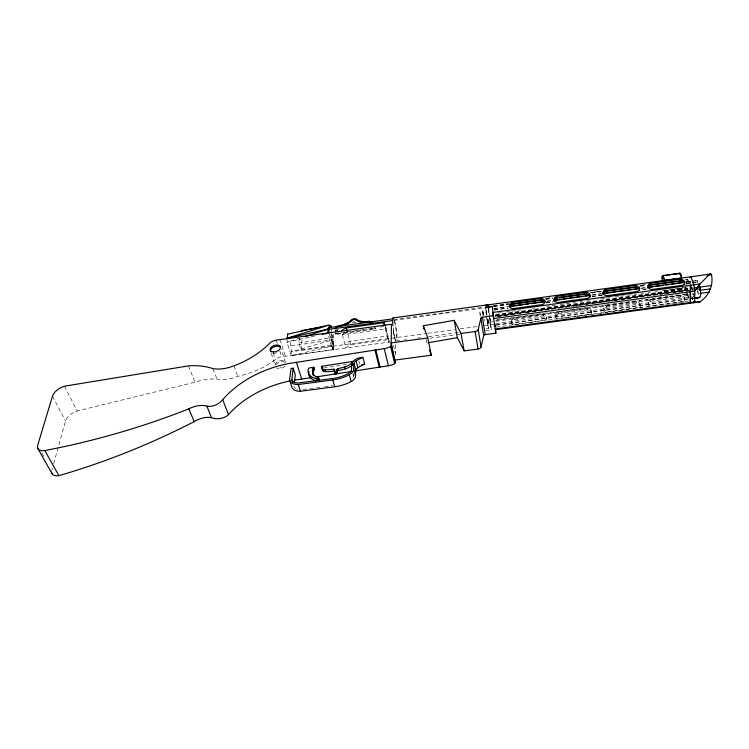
<?xml version="1.0" encoding="UTF-8"?>
<svg xmlns="http://www.w3.org/2000/svg" width="749" height="749" viewBox="0 0 749 749"><rect width="100%" height="100%" fill="white"/><g stroke="black" fill="none" stroke-linecap="round" stroke-linejoin="round"><path stroke-width="0.56" stroke-dasharray="3.75 2.81" d="M668.951 296.295L687.442 293.777L687.442 294.291L495.651 320.46M690.101 288.627L690.035 280.95M690.222 286.53L690.559 291.501M690.222 285.397L690.241 280.838M693.462 293.477L693.34 296.829L692.02 293.046M697.104 282.794L697.263 280.388L698.208 282.457M395.275 354.96L395.397 343.604M486.11 305.92L486.167 307.259L485.961 305.161M287.064 338.286L286.998 342.256L291.277 355.719L333.782 349.624L332.846 337.593A12.677 1.489 79.4 0 0 331.985 333.352M385.81 326.929L389.405 342.087A1.002 0.618 -13.3 0 1 388.431 341.581L387.991 339.69L350.822 344.737A10.317 6.395 -14.9 0 0 345.926 347.976L341.581 332.069M299.282 337.453L298.926 343.005L301.135 350.139L333.071 345.017L333.38 333.539A1.61 0.974 -15.6 0 0 333.296 333.314M331.142 334.382L331.049 337.836L298.926 343.005M331.17 333.305L331.255 330.084M345.373 332.125L334.962 333.558L335.224 334.513L375.708 328.942L375.642 327.744M374.575 327.257L374.809 328.483L374.566 327.528M353.444 373.339A84.955 54.611 -11.4 0 0 353.388 376.148L353.378 376.56A6.488 4.138 -15.6 0 1 353.182 377.346M301.135 350.139L302.09 338.913A3.165 1.891 -16.7 0 0 303.757 337.977M373.667 328.642L336.179 333.801L336.582 333.324M336.179 333.801L335.374 329.569M335.224 334.513L335.318 333.324M331.517 333.951A11.001 1.957 82.1 0 1 332.781 346.216L332.481 349.802L327.725 333.033M51.756 470.456L52.383 468.209M53.638 463.715L65.547 420.994A13.285 7.64 -25.4 0 1 77.213 410.995L195.049 382.168A48.245 26.646 -30.1 0 1 217.004 379.106A26.636 15.879 -19.6 0 0 237.808 376.326A60.594 34.248 -13.6 0 0 275.473 359.511A8.155 4.981 -17.9 0 1 281.661 356.683L389.405 342.087M331.994 349.952L333.651 345.692L291.342 351.758L291.277 355.719L333.651 345.692M687.039 278.787L686.861 284.302M485.595 330.693L491.381 329.906L491.419 328.895M486.11 328.764L488.488 328.39L487.487 318.943M352.114 322.51L352.882 322.061M352.957 322.033L354.857 321.733M300.237 338.042L286.998 342.256L309.721 337.172M353.781 322.913L354.305 322.744A3.445 2.078 -14.6 0 1 355.915 322.576M480.24 316.321L479.903 312.586L482.993 312.155L483.245 313.325M479.903 312.586L480.399 314.833M483.133 314.524C479.894 310.423 487.693 308.157 486.569 313.11M310.863 336.919L314.271 336.161M323.549 368.021L346.59 364.445M291.146 345.944L333.183 339.7L291.342 351.758L290.172 340.364M493.413 305.601L495.791 305.274M500.341 304.637L505.06 303.991M506.118 303.841L508.534 303.504M547.697 298.083L550.262 297.728M594.313 291.633L600.108 290.827M641.837 285.051L645.31 284.564M393.291 319.729L484.472 307.109M493.488 306.098L508.496 304.028M545.441 298.917L552.369 297.952M590.465 292.681L602.009 291.08M640.114 285.809L645.881 285.013M685.138 279.583L687.451 279.265L688.93 283.525M485.942 307.287L488.245 306.968M493.6 306.21L508.637 304.131M545.637 299.01L552.584 298.046M590.746 292.765L601.147 291.324M640.47 285.884L646.256 285.088M393.983 320.357L486.513 307.558M493.638 306.594L507.522 304.674M545.712 299.394L552.65 298.439M591.991 292.99L601.241 291.717M640.582 286.268L646.368 285.472M335.112 329.963L338.529 329.485M493.816 308.485L507.71 306.566M547.013 301.135L552.828 300.34M592.085 294.909L601.419 293.627M640.76 288.196L646.546 287.401M685.71 281.989L697.45 280.369M335.28 330.515L337.537 330.206M493.9 308.747L507.756 306.837M547.013 301.416L552.79 300.621M592.047 295.2L601.278 293.926M641.696 288.346L646.312 287.71M686.73 282.13L693.658 281.175M694.81 281.015L697.122 280.697M494.022 309.964L507.878 308.054M545.955 302.802L552.884 301.847M592.103 296.445L602.514 295.003M646.378 288.955L641.715 289.601L646.293 289.067M686.711 283.394L691.383 282.757L691.252 290.425L693.293 290.144M692.413 282.616L697.553 281.905L686.664 283.497M494.05 310.049L507.897 308.148M545.955 302.896L552.874 301.941M592.085 296.538L602.468 295.106M380.22 327.023L384.771 326.395L388.441 341.666M346.534 331.966L352.32 331.17M353.481 331.011L359.267 330.215M360.419 330.056L363.892 329.579M368.527 328.933L373.152 328.296M497.748 313.148L501.231 312.67M505.856 312.033L510.49 311.397M511.651 311.238L517.447 310.442M518.608 310.283L520.92 309.964M532.502 308.373L534.823 308.054M546.405 306.463L551.039 305.826M552.2 305.667L555.674 305.189M560.308 304.553L564.943 303.916M566.094 303.757L571.89 302.961M573.051 302.802L575.363 302.484M579.998 301.847L582.319 301.529M586.954 300.892L589.266 300.574M600.848 298.982L605.482 298.345M606.643 298.186L610.117 297.709M614.751 297.072L619.386 296.435M620.546 296.276L626.333 295.481M627.493 295.321L633.289 294.526M634.45 294.366L636.762 294.048M641.397 293.411L643.709 293.093M648.344 292.456L650.666 292.138M655.3 291.501L657.613 291.183M662.247 290.546L664.56 290.228M669.194 289.591L673.828 288.955M674.989 288.796L680.785 288M681.936 287.841L687.732 287.045M681.59 288.299L664.4 290.659A7.518 1.058 82.8 0 1 664.017 290.106M664.035 290.378A7.827 1.105 82.8 0 0 664.382 290.949L681.656 288.711M664.382 290.949L681.656 288.608M495.632 314.636L692.797 287.579M495.716 315.142L692.376 288.15M690.054 286.193L690.466 288.608L692.376 288.29M495.782 315.498L693.377 288.402M495.033 315.741L686.861 289.844L495.07 316.134M494.714 316.378L693.48 289.142M497.411 316.434L523.954 312.801M525.105 312.642L530.882 311.856M532.033 311.696L612.813 300.63M613.965 300.471L619.732 299.684M620.893 299.525L692.441 289.723M498.207 316.434L503.974 315.638M505.135 315.488L517.821 313.747M518.973 313.588L521.276 313.269M525.892 312.642L531.659 311.856M532.811 311.696L537.426 311.06M538.578 310.901L558.183 308.223M559.334 308.064L572.021 306.322M573.172 306.163L592.777 303.476M593.929 303.326L606.615 301.585M607.767 301.426L610.079 301.107M614.695 300.48L620.453 299.694M621.614 299.534L626.22 298.898M627.381 298.739L693.115 289.741M575.887 306.219L578.2 305.901M664.719 294.057L667.022 293.739M678.566 292.157L680.869 291.848M496.727 319.814L502.513 319.027M503.665 318.868L509.442 318.082M510.603 317.922L516.379 317.127M517.54 316.977L605.379 304.974M606.531 304.824L667.79 296.454M546.62 316.846A5.823 3.576 -6.9 0 1 544.223 320.31L514.647 324.317A5.786 3.567 -7.9 0 1 513.861 318.185L543.222 314.177A5.823 3.576 -6.9 0 1 546.62 316.846L546.789 318.465M557.93 312.174L587.628 308.12A5.898 3.595 -5.2 0 1 591.223 310.779A5.898 3.595 -5.2 0 1 588.967 314.243L559.044 318.297A5.861 3.586 -6.1 0 1 557.93 312.174L558.099 313.803A5.852 3.586 -6.1 0 0 557.518 319.346M606.166 305.592L636.238 301.491A5.992 3.605 -3.4 0 1 640.049 304.141A5.992 3.605 -3.4 0 1 637.942 307.596L607.636 311.706A5.945 3.605 -4.2 0 1 606.166 305.592L606.269 307.24A5.936 3.605 -4.2 0 0 605.988 312.773M650.301 299.572L680.719 295.424A6.095 3.614 -1.8 0 1 684.726 298.055A6.095 3.614 -1.8 0 1 682.751 301.519L652.098 305.676A6.039 3.605 -2.7 0 1 650.301 299.572L650.347 301.238A6.029 3.614 -2.6 0 0 649.589 306.341M686.973 291.988L687.404 294.582L689.202 294.329M489.556 322.126L691.121 294.619M692.254 294.46L695.662 294.001M512.597 324.916A5.777 3.576 -7.9 0 1 514.076 319.795L543.409 315.806A5.814 3.586 -6.9 0 1 546.311 320.347M558.099 313.803L587.759 309.758A5.898 3.595 -5.1 0 1 590.952 314.29M606.269 307.24L636.304 303.148A5.992 3.605 -3.3 0 1 639.356 308.251M650.347 301.238L680.719 297.1A6.086 3.614 -1.8 0 1 684.52 301.604M495.81 323.615L691.14 297.035M332.781 346.216L426.593 333.455M427.754 333.296L454.39 329.672M460.176 328.886L477.553 326.527M484.5 325.581L493.769 324.317M495.969 324.935L694.154 298.008M496.025 325.188L694.014 298.289M496.231 327.116L689.455 300.911M399.666 340.486L396.212 340.954A10.786 1.255 82.2 0 1 393.206 326.442M404.282 339.859L406.585 339.55M418.111 337.986L420.414 337.677M428.484 336.582L458.454 332.519M515.949 324.841L518.271 324.532M529.843 322.959L532.324 322.66M564.568 318.259L566.89 317.941M577.301 316.527L579.857 316.218M584.248 315.591L586.823 315.273M591.195 314.646L593.779 314.327M598.142 313.709L603.928 312.923M605.089 312.764L607.692 312.445M612.036 311.818L614.648 311.5M618.974 310.882L621.604 310.554M625.921 309.936L628.561 309.618M632.868 309L635.18 308.682M639.815 308.054L642.473 307.727M646.761 307.118L649.074 306.8M653.708 306.172L656.386 305.845M660.655 305.236L663.352 304.899M667.593 304.291L669.915 303.982M674.54 303.354L677.265 303.017M681.487 302.409L683.8 302.09M430.01 338.211L455.486 334.766M456.647 334.606L460.12 334.138M303.073 389.461L308.738 388.722M309.871 388.572L315.535 387.832M316.668 387.682L320.066 387.233M324.598 386.643L332.528 385.604M337.63 330.281L337.687 330.281A1.367 0.824 -15.3 0 0 336.891 330.449M42.169 453.426L43.863 456.431M52.467 396.193L65.547 420.994M64.48 386.194L77.213 410.995M188.467 365.877L195.049 382.168M212.959 368.62L217.004 379.106M233.931 365.793L237.808 376.326M697.488 290.312L698.499 293.149M697.366 291.211L698.489 294.366M687.797 279.33L690.091 285.893M691.758 296.286L692.9 299.581M691.992 297.4L692.675 299.394M691.973 297.699L692.675 299.731M687.442 293.777L688.911 298.065M687.404 294.582L688.911 298.973M686.58 295.237L685.672 286.923L685.681 289.086M271.25 353.434L275.267 365.465A5.318 3.258 -18 0 1 279.489 360.784A5.318 3.258 -18 0 1 285.435 362.347L281.165 349.203M273.282 352.901L275.473 359.511M276.259 340.13L277.336 343.445M279.854 351.169L281.661 356.683M280.004 339.615L285.35 356.187M293.898 386.278L294.039 386.709A8.988 5.674 -17.5 0 0 295.612 388.562M664.466 291.071L664.747 291.96L664.709 289.816M329.363 333.97L333.782 349.624M331.049 337.602L333.071 345.017M352.863 374.2L353.397 376.148M350.822 344.737L347.293 331.554A10.42 6.357 -14.9 0 0 346.31 331.976M358.902 360.999L359.679 363.92M482.815 310.769L483.423 314.421M488.414 328.455L486.944 318.774M375.464 327.978L375.708 328.942M491.194 329.129L491.381 329.906M485.624 306.95L486.822 314.777M388.459 339.971L385.304 326.62L385.267 328.277A1.011 0.618 -13.4 0 0 386.25 328.774L342.33 334.803A10.42 6.357 -14.9 0 1 345.383 332.453M393.431 344.952L395.294 352.919M393.319 332.191L395.425 341.272M486.204 306.069L486.363 306.781L486.241 305.948M426.153 339.54L426.864 342.976M690.241 286.773L690.765 290.369L690.466 288.608M483.348 313.559L483.629 315.76M487.215 320.656L487.974 325.075L487.346 318.55M489.537 313.419L489.827 315.516M489.958 321.312L489.415 316.996M511.389 321.63L511.604 323.24M513.861 318.185L514.076 319.795M489.219 315.825L489.659 319.168M486.532 316.424L486.916 319.28M487.917 318.69L488.601 324.383L488.02 319.317M490.267 318.784L490.539 320.89M490.192 318.568L490.539 321.284M486.419 315.498L485.539 306.968M690.016 288.496L690.344 290.593M687.039 291.923L686.627 279.059M484.051 318.831L484.35 320.862M486.447 314.936L486.007 310.339M482.983 313.681L483.18 315.385M543.222 314.177L543.409 315.806M555.589 315.619L555.749 317.248M483.021 313.391L482.946 312.174M587.628 308.12L587.759 309.758M591.223 310.769L591.392 313.045M603.909 308.41L604.012 310.058M636.238 301.491L636.304 303.148M640.133 304.759L640.189 306.416M648.138 302.39L648.185 304.057M680.719 295.424L680.719 297.1M684.839 298.673L684.839 300.358M686.861 285.416L686.861 289.844M284.957 366.205A5.318 3.258 -18 0 1 276.765 368.002M275.913 364.857A5.318 3.258 -18 0 1 284.695 362.17M281.221 367.057A5.318 3.258 -18 0 1 279.873 367.356M276.531 352.807A5.383 3.23 -17.9 0 1 272.627 353.004M297.568 389.433A8.988 5.674 -17.5 0 1 296.847 389.199M353.013 377.73A6.488 4.138 -15.6 0 1 352.798 378.114M359.342 365.184A21.056 13.501 -14.6 0 1 359.632 365.035M388.544 338.482A1.002 0.618 -13.3 0 1 387.57 337.986L387.139 336.086L349.867 341.169A10.346 6.385 -14.9 0 0 344.952 344.409M395.406 340.495A12.621 1.461 82.2 0 1 393.253 328.989M394.423 320.263A12.621 1.461 82.2 0 1 397.129 339.952M394.498 321.714A10.786 1.255 82.2 0 1 396.464 332.799A10.786 1.255 82.2 0 1 396.53 340.851M681.178 288.028A7.846 1.236 82.9 0 0 681.553 288.59L681.955 289.601L682.142 288.15A7.846 1.236 82.9 0 0 682.311 287.167"/><path stroke-width="1.12" d="M690.297 302.559L690.325 291.717L690.288 302.53L689.361 303.373L689.876 303.354M355.298 370.877L388.413 365.765A12.621 7.967 -13.5 0 0 394.686 363.668A4.99 3.174 -13.5 0 0 395.2 362.179L391.184 342.911L427.763 337.958L423.297 325.74L454.194 320.357L461.038 333.445L464.146 350.869L478.04 349.025A3.268 2.069 -9.5 0 0 481.073 346.946L483.657 335.655L480.849 318.231A1.704 1.039 -9.4 0 1 482.422 317.183L493.235 315.694L492.271 306.407L488.245 306.968L488.039 304.88M694.978 298.139C703.732 300.283 700.137 289.217 698.957 284.545M395.2 362.179L391.156 345.036L391.474 324.251L276.259 340.13A8.267 4.943 -17.8 0 0 269.986 342.967A61.212 36.186 -26.1 0 1 233.931 365.793A26.861 15.804 -19.5 0 1 212.959 368.62A49.153 32.816 -10.9 0 0 188.467 365.877L64.48 386.194A13.566 7.546 -24.9 0 0 52.467 396.193L37.656 445.412A9.924 5.711 -26.8 0 0 44.828 450.524L58.871 475.652A368.283 175.5 -24.8 0 0 194.216 421.603A19.296 11.404 -30 0 1 211.518 417.708A11.825 7.424 -8.5 0 0 228.501 414.674A82.474 54.293 -17 0 1 289.741 380.988M699.95 301.922L495.435 329.682L495.267 328.951L694.697 301.941L699.95 301.922C709.05 295.583 713.507 285.715 711.55 274.733L710.904 273.984L709.584 274.162L700.137 283.927L694.763 291.118L694.697 301.941L693.733 302.765M331.348 326.751L331.32 327.931L331.376 326.377A1.62 0.974 -15.5 0 0 329.813 325.749M313.288 374.79A17.115 10.767 -16.2 0 1 313.897 370.109C315.235 369.688 314.215 366.186 313.166 367.703A17.143 10.748 -16.2 0 0 312.642 372.787A12.761 8.005 -16.3 0 0 317.819 377.309L318.615 377.824A1.432 0.908 -16.8 0 1 317.061 378.919L317.548 380.529M318.924 380.885A1.432 0.908 -16.8 0 0 319.346 380.239L318.362 377.449M337.013 369.5L337.584 373.32L335.28 374.228L334.597 372.122L336.966 371.485L337.013 369.5A1.189 0.749 -15.8 0 1 338.117 368.545L339.55 368.265A43.994 26.824 -15.5 0 0 344.765 366.954A11.722 7.321 -15.5 0 0 352.976 361.43L321.827 366.27L322.398 368.199A5.168 3.239 -16.2 0 0 323.306 371.148L323.755 371.373A5.524 3.464 -16.2 0 0 325.59 371.663L327.94 371.654A43.929 26.852 -15.5 0 0 333.108 371.307L334.326 371.167A1.114 0.702 -16 0 1 335.149 371.345M334.606 372.187L334.775 369.809A1.114 0.702 -16 0 0 333.764 369.229L332.556 369.369A43.994 26.824 -15.5 0 1 327.369 369.725L325.019 369.734A5.533 3.455 -16.2 0 1 323.184 369.435L322.735 369.21A5.177 3.239 -16.2 0 1 321.827 366.27M330.122 326.714A12.677 1.489 79.4 0 0 329.345 325.122L328.914 328.905L287.064 338.286L287.728 334.035M327.725 333.033L328.043 329.476A11.001 1.957 82.1 0 1 328.324 328.287M294.31 382.861L295.275 374.893L293.131 368.19L291.024 368.508L289.545 380.043L291.736 386.765A11.207 7.078 -17.5 0 0 300.461 391.259L334.709 386.784A31.346 19.671 -15.8 0 0 351.178 381.569A8.698 5.552 -15.6 0 0 355.56 375.82A82.577 53.076 -11.4 0 1 355.869 370.268L354.034 363.462A4.634 2.921 -14.9 0 1 356.056 360.924A18.968 12.059 -14.6 0 1 358.827 359.323L362.872 357.348L364.651 364.164L360.634 366.139A18.865 12.087 -14.6 0 0 357.872 367.731A4.606 2.93 -14.9 0 0 355.869 370.268M362.872 357.348L358.125 358.088A21.178 13.463 -14.6 0 0 354.736 360.007L354.062 360.456A6.853 4.316 -14.9 0 0 352.03 362.993L351.88 363.621A85.433 54.48 -11.4 0 0 351.534 369.323L351.515 369.744A6.516 4.12 -15.5 0 1 348.725 373.367L348.21 373.648A29.323 18.248 -15.8 0 1 332.818 378.507L297.83 383.02A9.044 5.664 -17.5 0 1 291.857 379.986L293.131 368.19M337.031 371.382L337.593 373.245M481.073 346.946L478.199 329.466L480.849 318.231M690.044 277.72L690.981 276.737L693.827 284.798L694.763 291.118L493.703 318.606L493.291 315.469M694.126 301.781L694.482 301.07M694.613 301.594L693.714 302.371M351.702 320.806L351.225 320.104L353.303 318.896A3.455 2.069 -14.6 0 1 354.914 318.718L356.477 319.261A15.401 9.175 -13.9 0 0 360.063 321.162L364.847 321.752A13.042 7.771 -14 0 0 368.002 321.396L373.199 321.733M335.29 326.948L335.833 326.611A1.376 0.824 -15.3 0 1 336.629 326.442L337.312 326.264A51.26 29.604 -15.1 0 0 343.707 324.476L347.911 322.828A13.501 8.024 -15 0 0 351.234 320.104M336.676 371.682L337.228 373.629M304.646 336.638L328.914 328.905L329.045 332.856L322.229 334.382M287.064 338.286L329.064 325.057L287.438 334.194M337.565 371.438A1.189 0.749 -15.8 0 1 338.67 370.483L340.102 370.203A43.929 26.852 -15.5 0 0 345.308 368.901A11.703 7.331 -15.5 0 0 352.62 364.538M294.722 380.071L310.844 377.739M44.828 450.524A376.354 177.157 -16.5 0 0 188.86 408.814A19.343 11.862 -23.8 0 1 206.864 406.127A11.825 7.153 -28 0 0 222.696 399.685A83.588 54.396 -18.8 0 1 289.367 363.443L384.265 348.631A12.799 7.911 -13.6 0 0 390.622 346.515A5.065 3.155 -13.5 0 0 391.156 345.036M427.988 342.78L457.349 337.668L464.146 350.869M320.909 327.257L301.978 330.459A3.174 1.891 -16.7 0 1 300.845 331.414M313.859 367.253L309.14 367.993A2.266 1.414 -16.9 0 0 308.419 368.882A14.428 9.025 -16.5 0 0 309.187 374.594L309.936 377A18.809 11.797 -16.3 0 0 315.928 380.923M361.823 364.604L364.651 364.164M315.404 377.028L351.88 371.401M690.512 277.233L691.009 277.158M662.256 280.341L662.144 278.488A7.827 1.105 82.8 0 1 662.519 275.576L680.036 273.188A7.846 1.236 82.9 0 1 681.225 276.222L681.609 278.019L664.26 280.266M662.2 278.675A7.518 1.058 82.8 0 1 662.565 275.875L670.58 274.761M672.874 274.434L680.064 273.497A7.537 1.189 82.9 0 1 681.206 276.409M393.019 317.941L488.114 304.759L488.311 305.601M485.745 305.199L710.904 273.984M328.717 327.725L392.373 318.905M707.019 275.36L711.55 274.733M511.754 302.605L541.471 298.486A5.898 3.558 -7.1 0 1 544.898 301.117A5.898 3.558 -7.1 0 1 542.473 304.571L512.541 308.691A5.861 3.548 -8.1 0 1 511.754 302.605L511.979 304.253A5.852 3.548 -8.1 0 0 509.47 307.689M556.348 296.426L586.411 292.26A5.973 3.576 -5.4 0 1 590.043 294.891A5.973 3.576 -5.4 0 1 587.75 298.336L557.462 302.512A5.936 3.567 -6.3 0 1 556.348 296.426L556.516 298.093A5.926 3.567 -6.3 0 0 554.138 301.529M605.173 289.657L635.611 285.444A6.067 3.586 -3.7 0 1 639.468 288.056A6.067 3.586 -3.7 0 1 637.324 291.511L606.653 295.733A6.02 3.576 -4.5 0 1 605.173 289.657L605.276 291.352A6.011 3.586 -4.5 0 0 602.992 294.16M649.842 283.478L680.635 279.208A6.17 3.586 -2.2 0 1 684.698 281.811A6.17 3.586 -2.2 0 1 682.695 285.266L651.667 289.535A6.114 3.586 -3 0 1 649.842 283.478L649.889 285.182A6.104 3.586 -2.9 0 0 647.707 287.991M328.043 329.476L392.822 320.516M487.674 307.399L492.271 306.407M510.996 304.197L541.078 300.031M554.962 298.111L557.275 297.793M559.587 297.475L585.044 293.954M603.563 291.389L635.957 286.914M648.681 285.154L676.45 281.315M678.763 280.987L682.236 280.51M511.979 304.253L541.658 300.143A5.889 3.558 -7.1 0 1 544.888 302.184M556.516 298.093L586.542 293.936A5.964 3.576 -5.4 0 1 590.212 297.184M605.276 291.352L635.676 287.148A6.067 3.586 -3.6 0 1 639.609 290.378M649.889 285.182L680.644 280.922A6.161 3.595 -2.1 0 1 684.82 284.152M341.338 331.161A10.458 6.348 -14.9 0 1 346.31 327.912L383.965 322.716L384.396 324.598A1.011 0.618 -13.4 0 0 385.379 325.085M508.861 306.407L544.729 301.454M553.988 300.18L589.856 295.228M602.58 293.468L639.599 288.356M647.698 287.242L684.726 282.13M510.069 306.519L522.765 304.759M525.077 304.44L528.541 303.963M530.844 303.645L544.701 301.735M553.942 300.461L560.87 299.506M563.182 299.188L582.806 296.473M585.119 296.155L588.583 295.677M602.439 293.767L615.135 292.016M617.448 291.689L631.304 289.779M633.617 289.46L637.081 288.983M649.776 287.232L653.24 286.755M655.553 286.436L663.633 285.322M665.945 285.004L669.409 284.517M671.713 284.199L683.266 282.607M700.137 283.927L492.898 312.436L493.46 315.994M697.403 286.951L699.716 286.633M697.478 287.466L694.36 287.897L694.679 290.977M699.07 287.232L711.344 285.547M694.267 289.582L700.034 288.796M699.463 290.378L710.623 288.852M700.193 293.383L709.266 292.147M694.154 298.008L699.95 297.222M461.038 333.445L475.119 331.545A3.314 2.06 -9.7 0 0 478.199 329.466M483.657 335.655A1.676 1.049 -9.2 0 1 485.202 334.606L495.875 333.165L495.398 328.661M395.219 360.035L431.312 355.241L427.754 337.911M289.545 380.043A11.263 7.05 -17.5 0 0 298.299 384.509L332.734 379.977A31.514 19.614 -15.8 0 0 349.296 374.743A8.754 5.533 -15.5 0 0 353.715 368.995A83.036 52.945 -11.4 0 1 354.034 363.462M488.114 304.759L488.807 312.586M316.874 378.919L315.994 378.732A18.847 11.787 -16.3 0 1 309.187 374.594M336.573 326.442L336.835 327.397M662.519 275.576L662.809 275.585A7.827 1.105 82.8 0 1 663.923 278.628L664.288 280.426M662.565 275.875L662.846 275.894A7.518 1.058 82.8 0 1 663.914 278.806M316.79 378.919L317.267 380.529M318.55 379.724L319.093 379.865M372.543 322.229L368.901 321.78A13.959 8.323 -14 0 1 364.669 322.342L359.501 321.714A16.309 9.718 -13.9 0 1 355.7 319.701L353.837 319.346L351.993 320.282A14.446 8.585 -15 0 1 348.425 323.203L343.922 325A52.299 30.203 -15.1 0 1 336.47 327.032M356.112 319.851L356.73 320.226L356.477 319.261M37.881 448.539L52.018 473.611M188.86 408.814L194.216 421.603M206.864 406.127L211.518 417.708M222.696 399.685L228.501 414.674M429.458 350.129L431.312 355.241M291.717 379.546L292.653 382.43M298.308 384.509L300.461 391.259M296.426 362.357L301.725 379.144M312.642 372.787L313.382 375.193A12.742 8.014 -16.4 0 0 313.559 375.745M313.166 367.703L313.897 370.109M318.615 377.749L319.346 380.239M323.184 369.435L323.755 371.373M325.019 369.734L325.59 371.663M332.734 379.977L334.709 386.784M335.018 372.272L335.571 374.219M333.764 369.229L334.326 371.167M338.117 368.545L338.67 370.483M344.765 366.954L345.308 368.901M349.296 374.743L351.178 381.569M353.715 368.995L355.56 375.82M351.88 363.621L352.404 365.568M345.12 324.036L345.373 324.991M346.918 323.343L347.171 324.298M356.056 360.924L357.872 367.731M346.31 327.912L347.049 330.646M347.723 322.941L347.976 323.905M347.33 323.147L347.583 324.102M360.054 321.171L360.297 322.136M368.92 321.199L369.163 322.164M375.82 349.952L380.08 367.047M374.968 350.083L379.237 367.179M384.265 348.631L388.413 365.765M390.622 346.515L394.686 363.668M383.891 322.725L384.546 325.478M423.297 325.74L424.018 329.232M454.184 320.31L457.349 337.668M699.585 287.55L699.697 288.29M475.119 331.545L478.04 349.025M490.913 327.547L490.118 322.388M482.422 317.183L485.202 334.606M493.235 315.694L495.875 333.165M541.471 298.486L541.658 300.143M494.92 324.167L495.173 326.573M586.411 292.26L586.542 293.936M635.611 285.444L635.676 287.148M680.635 279.208L680.644 280.922M58.871 475.652A9.709 5.767 -27.4 0 1 51.578 472.142M270.913 352.002A5.383 3.23 -17.9 0 1 273.507 347.087A5.383 3.23 -17.9 0 1 280.407 347.358M309.936 377A14.4 9.035 -16.5 0 1 309.009 371.794M392.907 325.778A12.621 1.461 82.2 0 1 393.394 317.894M679.455 273.694A7.846 1.236 82.9 0 1 679.708 273.179M679.502 273.975A7.537 1.189 82.9 0 1 679.746 273.479M273.469 351.974A5.383 3.23 -17.9 0 0 280.426 346.909A5.383 3.23 -17.9 0 0 271.943 346.59A5.383 3.23 -17.9 0 0 273.469 351.974"/></g></svg>
